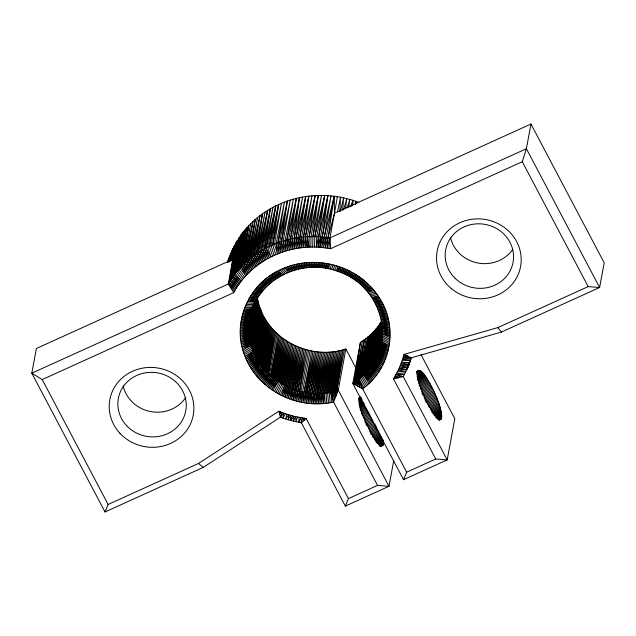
<?xml version="1.0" encoding="UTF-8"?>
<svg xmlns="http://www.w3.org/2000/svg" width="636" height="636" viewBox="0 0 636 636"><rect width="100%" height="100%" fill="white"/><g stroke="black" fill="none" stroke-linecap="round" stroke-linejoin="round"><path stroke-width="0.95" d="M315.138 195.618L305.375 236.918L305.391 247.348L303.499 237.085L308.818 196.174L301.623 237.284L303.595 247.507L303.499 237.085L311.974 195.848L305.375 236.918L307.204 247.221L309.017 247.126L309.152 236.695L315.138 195.618L307.268 236.791L307.204 247.221C277.216 248.811 248 265.904 233.762 292.647L42.222 379.573L31.8 373.197L36.379 348.504L232.84 259.337C234.445 247.666 237.896 236.417 246.537 228.125C250.608 223.546 255.123 219.372 259.997 215.66C269.092 208.759 279.411 203.512 290.302 200.109C312.57 193.145 337.128 194.075 358.887 202.423M257.381 297.561C263.248 337.112 308.929 361.733 345.865 348.965L338.241 390.122C291.01 407.159 235.622 361.28 251.22 311.235M360.27 396.8C356.875 407.692 365.66 420.301 369.667 430.397C371.011 433.203 383.071 454.891 383.468 441.352L378.126 443.777M441.718 416.834C440.883 405.013 435.35 394.066 430.016 383.683C428.259 381.457 419.911 364.221 417.343 373.038C418.178 384.852 423.711 395.807 429.046 406.189C430.803 408.415 439.15 425.643 441.718 416.834L437.266 418.854M310.829 247.062L311.044 236.632L318.318 195.491L312.936 236.608L312.642 247.038L309.017 247.126L307.268 236.791C275.372 238.428 244.232 256.062 228.268 284.03L31.8 373.197L105.027 511.964L203.218 467.404L280.404 417.208L283.767 413.193L293.951 416.31L306.186 418.52L348.449 498.608L345.348 506.105L301.385 422.781L300.908 417.765L298.705 422.32L288.132 419.8L280.404 417.208L278.822 411.222L198.496 463.461L108.128 504.467L105.027 511.964M352.757 205.142L352.877 200.332L350.627 206.811M421.024 354.705L454.804 418.734L447.18 459.884L403.534 479.695L352.781 383.516C361.399 378.285 368.785 370.995 373.976 362.345L381.417 321.49C376.234 330.012 368.92 337.183 360.413 342.359L352.781 383.516L362.631 388.795C391.689 368.427 398.891 324.591 378.03 295.923C357.774 265.355 314.597 253.74 281.517 269.259C248.875 282.774 231.011 323.47 245.003 356.295C258.041 390.623 298.197 410.244 333.534 402L338.241 390.122L388.986 486.294L345.348 506.105M312.642 247.038L314.462 247.038L314.828 236.616L321.498 195.451L312.936 236.608L307.268 236.791M339.847 211.335L340.506 197.247L337.517 211.716M371.519 366.105L377.514 373.634L370.645 367.314L377.546 327.111L369.731 368.514L376.552 374.946L370.645 367.314L378.905 325.282L371.519 366.105L378.452 372.299L372.37 364.873L380.201 323.414L373.189 363.617L380.217 369.572L373.976 362.345C395.282 329.265 374.278 282.273 337.708 271.334C302.498 257.588 256.912 279.029 250.075 317.412L241.346 319.693L249.805 318.867L241.076 321.283L249.566 320.329L251.172 311.64L250.719 314.518L241.998 316.545L250.377 315.957L241.648 318.111L250.075 317.412M355.739 204.204L355.898 201.334L355.293 204.212M327.858 195.665L320.504 236.838L319.908 247.269L330.736 248.636L522.275 161.711L526.393 148.729L530.973 124.036L334.504 213.195L325.346 247.802L326.173 237.371L334.21 196.262L334.504 213.195L329.925 237.896L327.143 248.048L328.049 237.618L334.21 196.262L321.721 247.412L322.396 236.982L327.858 195.665L316.275 247.086L314.462 247.038M342.669 210.047L343.631 197.876L340.403 211.279M299.159 417.447L298.705 422.32L301.385 422.781L306.186 418.52M328.947 248.326L329.925 237.896L526.393 148.729L599.621 287.496L501.43 332.064L411.333 357.79L402.699 359.213L399.106 368.586L393.469 378.905L435.732 458.993L447.18 459.884L403.208 376.568L396.069 374.58L404.464 374.326L408.805 365.032L411.333 357.79L404.051 354.387L402.699 359.213L410.562 360.222L411.095 357.345M345.634 208.465L346.739 198.599L343.599 209.983M310.13 350.659L302.545 391.824L301.305 402.246L304.095 392.134L313.111 351.223L305.654 392.404L302.99 402.564L304.095 392.134L311.616 350.953M299.453 197.716L294.174 238.405L294.651 248.835L292.329 238.77L299.453 197.716L290.493 239.168L291.129 249.598L288.665 239.597L296.376 198.424L290.493 239.168L292.886 249.201L292.329 238.77M308.659 350.333L301.011 391.482L299.628 401.888L302.545 391.824M275.825 254.654L272.741 244.947L278.6 204.569L269.362 246.482L272.582 256.133M287.321 201.087L281.462 241.656L282.503 252.087L279.689 242.252L287.321 201.087L277.932 242.873L279.132 253.311L276.183 243.532L284.372 202.161L277.932 242.873L280.81 252.683L279.689 242.252M305.678 196.596L299.747 237.514L299.993 247.937L297.887 237.777L305.678 196.596L296.026 238.071L296.424 248.501L294.174 238.405L302.553 197.112L296.026 238.071L298.205 248.207L297.887 237.777M348.687 207.256L349.824 199.418L347.2 207.861M270.292 208.831L264.417 249.01L267.843 258.566L262.803 249.916L270.292 208.831L261.205 250.846L264.775 260.347L259.631 251.808L267.629 210.421L261.205 250.846L266.301 259.44L262.803 249.916M312.936 236.608L314.828 236.616L324.678 195.506L318.612 236.727L318.095 247.158L319.908 247.269L331.038 195.92L324.288 237.156L323.533 247.587L326.173 237.371L328.049 237.618L329.925 237.896L330.736 248.636M262.477 213.839L256.546 253.812L260.323 263.217L255.036 254.861L262.477 213.839L253.549 255.934L257.469 265.276L252.087 257.031L259.997 215.66L253.549 255.934L258.884 264.234L255.036 254.861M255.227 219.539L249.225 259.313L253.351 268.559L247.825 260.49L255.227 219.539L246.458 261.698L250.735 270.88L245.114 262.922L252.945 221.582L246.458 261.698L252.031 269.712L247.825 260.49M248.596 225.883L242.499 265.458L246.991 274.545L241.235 266.754L248.596 225.883L239.995 268.082L245.798 275.809L241.235 266.754M331.873 402.342L330.688 392.046L338.622 350.834L332.215 391.728L334.751 399.058L333.733 391.379L341.548 350.174L335.252 390.989L337.104 393.112L336.746 390.576L342.995 349.8L335.252 390.989L335.943 396.093L333.733 391.379L340.093 350.515L332.215 391.728L333.534 402L377.546 485.403L388.986 486.294L393.779 460.456M354.085 382.705L362.377 341.111L355.246 384.875L354.085 382.705L360.413 342.359M232.84 259.337L229.183 282.487L235.463 289.658L228.268 284.03L235.916 242.841L237.466 240.257L230.129 280.961L236.361 288.188L229.183 282.487L237.466 240.257M242.388 279.753L236.441 272.192L242.658 232.808L234.215 275.03L240.257 282.479L233.15 276.485L240.845 235.233L234.215 275.03L241.314 281.104L235.312 273.599L242.658 232.808M269.362 246.482L275.786 205.905L266.047 248.135L269.402 257.723L264.417 249.01L273.011 207.328L266.047 248.135L270.984 256.912L267.692 247.293L275.786 205.905M330.203 402.652L329.146 392.333L335.665 351.358L327.596 392.579L328.518 402.914M327.596 392.579L334.178 351.573L326.045 392.794L326.832 403.152M364.293 339.799L357.853 380.097L360.175 387.515L356.621 380.996L364.293 339.799L355.365 381.862L357.71 386.211L356.621 380.996M326.045 392.794L332.684 351.756L324.487 392.976L323.446 403.51L322.921 393.12L329.679 352.026L321.355 393.231L320.035 403.717L319.789 393.302L326.666 352.169L318.215 393.35L316.617 403.781L316.641 393.35L323.645 352.185L313.198 403.693L313.484 393.255L320.624 352.074L309.78 403.463L310.344 393.024L317.61 351.827L306.377 403.089L307.212 392.643L314.605 351.454L305.654 392.404L304.684 402.842L316.108 351.66L308.778 392.849L308.078 403.296L319.113 351.962L311.91 393.159L311.489 403.598L322.134 352.145L315.059 393.318L314.907 403.757L325.155 352.193L318.215 393.35L318.326 403.765L319.789 393.302L328.176 352.113L321.355 393.231L321.744 403.629L322.921 393.12L331.189 351.907L324.487 392.976L325.139 403.351M239.995 268.082L246.537 228.125L237.602 270.801L243.501 278.417M366.487 385.686L361.407 377.235L367.974 336.985L359.062 379.167L362.631 388.795L406.643 472.198L403.534 479.695M262.66 314.2L254.988 355.262L246.959 360.811L254.344 353.886L262.66 314.2L255.656 356.621L248.445 363.752L256.364 357.965L264.393 317.539L257.103 359.292L250.067 366.63L257.874 360.604L265.872 320.059L258.677 361.9L251.824 369.437L259.512 363.172L267.47 322.508L260.37 364.436L253.708 372.163L261.269 365.676L269.179 324.893L262.199 366.893L255.728 374.811L263.153 368.093L271.008 327.206L264.139 369.278L257.866 377.371L265.156 370.43L272.931 329.44L266.198 371.567L260.132 379.843L267.271 372.68L274.967 331.595L268.368 373.769L262.509 382.212L269.489 374.835L277.097 333.661M371.416 333.916L364.738 374.143L370.104 382.331L363.657 375.2L371.416 333.916L362.544 376.234L367.719 384.597M260.816 309.994L253.74 352.503L246.275 359.324L254.344 353.886L261.698 312.109L253.74 352.503L245.623 357.814L253.176 351.104L260.816 309.994L252.635 349.697L244.423 354.769M243.882 353.226L252.142 348.282L259.297 305.678L251.244 345.412L242.912 350.11M278.878 394.137L283.402 384.796L290.398 343.289L282.034 384.033L277.391 393.302M374.612 330.625L367.823 370.836L373.467 378.746L366.821 371.957L374.612 330.625L365.795 373.062L371.257 381.163L364.738 374.143L373.046 332.294L365.795 373.062L372.378 379.962L366.821 371.957M258.113 301.281L250.854 343.965L242.483 348.544L251.244 345.412L258.661 303.483L250.854 343.965L242.093 346.962L250.497 342.51L258.113 301.281L250.179 341.047L241.736 345.372L250.497 342.51M282.034 384.033L289.086 342.542L280.683 383.238L275.929 392.444M237.602 270.801L244.558 230.439L236.441 272.192M256.92 298.761L249.892 339.576L241.418 343.782L250.179 341.047L257.636 299.055L249.892 339.576L241.139 342.184L249.646 338.106L256.896 298.737L249.439 336.627L240.901 340.578L249.646 338.106M283.243 241.092L290.302 200.109L281.462 241.656L284.205 251.522L283.243 241.092L285.914 250.997L285.039 240.559L293.323 199.219L286.844 240.066L287.647 250.497L285.039 240.559M280.683 383.238L287.798 341.771L279.347 382.411L274.482 391.553M255.044 302.052L249.264 335.148L240.702 338.972L249.439 336.627L256.077 299.461M279.347 382.411L286.534 340.968L278.043 381.56L273.051 390.631M334.504 213.195L337.366 196.707M228.65 261.317L230.598 253.637L235.916 242.841M229.127 262L230.598 253.637L228.992 261.388M254.75 303.356L255.092 301.424L254.75 303.356L246.784 302.863M252.635 349.697L260.021 307.848L252.142 348.282M362.544 376.234L369.723 335.482L361.407 377.235M229.954 261.213L231.79 250.878L229.612 261.086M253.629 304.374L248.962 330.696L240.336 334.139L249.026 332.183L254.861 302.036M351.843 206.151L352.877 200.332M381.886 323.366L375.447 359.753L381.846 366.773L374.723 361.057L381.831 323.398M382.634 329.83L378.547 352.988L385.313 359.475L377.991 354.371L382.482 329.997M397.651 371.615L405.649 372.044L398.39 370.104L406.77 369.739L407.104 367.807L406.77 369.739L399.106 368.586L407.819 367.401L408.169 365.446M230.852 260.514L233.07 248.151L230.192 261.245M390.059 337.533L382.435 334.186L390.106 335.919L382.475 332.7L390.114 334.305L382.482 331.213L390.091 332.692L382.451 329.726L390.019 331.078L382.379 328.24L389.916 329.464L382.276 326.761L382.626 324.805M382.562 326.991L377.41 355.739L384.033 362.44L376.79 357.09L382.626 323.319L376.138 358.426L382.61 365.342L375.447 359.753L382.514 323.287M252.603 307.586L248.954 327.723L240.289 330.911L248.938 329.21L253.549 304.167M253.533 306.075L253.883 304.151L253.533 306.075L245.464 305.813M254.193 303.459L249.026 332.183L240.424 335.752L249.129 333.661L254.972 301.933M382.538 332.421L379.056 351.597L385.893 357.973L378.547 352.988L382.546 331.674M382.594 334.298L379.986 348.774L386.958 354.92L379.541 350.19L382.602 333.598M231.639 260.847L234.445 245.472L231.027 260.545M251.673 309.835L249.209 323.279L240.511 326.085L249.089 324.757L252.285 307.395M382.506 335.832L380.392 347.351L387.427 353.385L379.986 348.774L382.522 335.188M251.26 311.632L250.719 314.518L242.38 314.979L251.101 313.087L251.824 309.191M251.101 313.087L242.801 313.421L251.514 311.656L251.864 309.732L251.514 311.656L243.254 311.879L251.967 310.241L252.492 307.371L251.967 310.241L243.755 310.344L252.452 308.842L252.993 305.916M254.487 302.752L254.13 304.708L246.1 304.334M247.499 301.416L255.41 302.02L255.759 300.097L255.41 302.02L248.247 299.977L256.101 300.701L256.459 298.793M278.6 204.569L271.039 245.695L274.195 255.378M278.202 334.663L270.642 375.876L264.989 384.486L271.81 376.886L280.476 336.587L273.011 377.879L267.581 386.648L274.235 378.841L282.837 338.416L275.483 379.772L270.268 388.691L276.747 380.686L285.278 340.149L278.043 381.56L271.651 389.677L276.747 380.686L284.046 339.29L275.483 379.772L268.917 387.682L274.235 378.841L281.645 337.517L273.011 377.879L266.269 385.575L271.81 376.886L279.323 335.633L270.642 375.876L263.733 383.365L269.489 374.835M408.201 365.454L407.819 367.401L400.434 365.509L408.805 365.032L409.497 361.184L408.805 365.032L401.046 363.951L409.711 362.639L410.252 359.722M251.776 309.621L249.209 323.279L240.662 324.479L249.368 321.8L251.713 309.183M259.297 305.678L251.673 346.851L243.381 351.676M276.024 332.636L268.368 373.769L261.301 381.044L267.271 372.68L273.941 330.529L266.198 371.567L258.987 378.619L265.156 370.43L271.954 328.335L264.139 369.278L256.785 376.107L263.153 368.093L270.077 326.061L262.199 366.893L254.702 373.499L261.269 365.676L268.312 323.708L260.37 364.436L252.746 370.812L259.512 363.172L266.659 321.291L258.677 361.9L250.926 368.037L257.874 360.604L265.117 318.803L257.103 359.292L249.233 365.199L256.364 357.965L263.694 316.259L255.656 356.621L247.682 362.289L254.988 355.262M336.746 390.576L344.434 349.395M382.57 335.76L380.392 347.351L387.865 351.827L380.765 345.912L382.626 335.736L382.085 338.622L389.677 342.351M246.537 228.125L238.786 269.425L244.637 277.105M253.041 306.298L248.954 327.723L240.321 329.297L249.002 326.236L252.444 307.824M254.241 302.633L248.962 330.696L240.297 332.525L248.938 329.21M307.188 349.967L297.958 401.507L301.011 391.482M367.974 336.985L360.246 378.213L365.231 386.752M382.618 326.141L376.79 357.09L383.341 363.903L376.138 358.426M255.855 300.367L249.264 335.148L240.543 337.366L249.129 333.661M382.538 333.288L379.056 351.597L386.442 356.454L379.541 350.19M231.107 279.45L239.112 237.721L232.108 277.956L238.246 285.294L231.107 279.45L237.292 286.733L230.129 280.961M382.578 328.812L377.41 355.739L384.693 360.962L377.991 354.371M324.678 195.506L316.72 236.656L316.275 247.086L318.095 247.158L320.504 236.838L326.173 237.371M329.146 392.333L337.152 351.112L330.688 392.046L333.534 402M381.417 321.49L373.189 363.617L379.35 370.947L372.37 364.873M228.531 261.237L229.509 256.435L227.609 262.127M283.402 384.796L291.717 344.004L284.785 385.527L281.907 395.695L286.192 386.227L294.412 345.356L287.615 386.895L285.007 397.134L289.054 387.539L297.163 346.588L290.501 388.143L288.164 398.43L291.964 388.723L299.969 347.709L291.383 399.591L294.937 389.773L302.823 348.703L294.651 400.616L297.95 390.695L305.725 349.577L299.476 391.108L296.296 401.078L304.27 349.156L296.44 390.25L293.013 400.124L301.392 348.218L293.442 389.264L289.77 399.026L291.964 388.723L298.562 347.161L290.501 388.143L286.574 397.802L289.054 387.539L295.78 345.984L287.615 386.895L283.449 396.435L286.192 386.227L293.061 344.696L284.785 385.527L280.381 394.932M240.845 235.233L232.108 277.956L239.239 283.879L233.15 276.485M377.546 327.111L368.793 369.683L374.525 377.498L367.823 370.836L376.115 328.892L368.793 369.683L375.55 376.234L369.731 368.514M272.741 244.947L281.47 203.321L274.458 244.224L277.471 253.971L276.183 243.532M252.945 221.582L243.795 264.179L248.215 273.297L242.499 265.458L250.735 223.697L243.795 264.179L249.463 272.081L245.114 262.922M308.818 196.174L299.747 237.514L301.79 247.706L301.623 237.284M259.997 215.66L250.64 258.16L254.702 267.438L249.225 259.313L257.572 217.56L250.64 258.16L256.07 266.341L252.087 257.031M309.152 236.695L318.318 195.491M267.629 210.421L258.081 252.794L261.786 262.231L256.546 253.812L265.021 212.09L258.081 252.794L263.272 261.277L259.631 251.808M296.376 198.424L286.844 240.066L289.38 250.035L288.665 239.597M329.774 264.075L328.589 268.813L328.096 263.741L327.047 268.511L326.403 263.447L325.489 268.241L324.71 263.193L323.931 268.01L323.016 262.97L322.365 267.812L321.307 262.779L320.79 267.645L319.606 262.636L319.224 267.518L317.897 262.517L317.65 267.422L316.187 262.445L316.076 267.366L314.478 262.406L314.502 267.343L312.761 262.406L312.92 267.351L311.06 262.437L311.354 267.398L309.35 262.509L309.78 267.478L307.649 262.62L308.214 267.597L305.948 262.763L306.647 267.748L304.254 262.946L305.089 267.931L302.561 263.169L303.539 268.154L300.876 263.423L301.997 268.408L299.206 263.709L300.454 268.702L297.537 264.043L298.928 269.028L295.883 264.401L297.41 269.386L294.23 264.799L295.899 269.775L292.6 265.236L294.404 270.205L290.97 265.705L292.918 270.658L289.356 266.214L291.439 271.151L287.758 266.754L289.984 271.683L286.176 267.327L288.537 272.24L284.61 267.939M304.421 418.297L303.801 420.674L302.664 418.043L301.385 422.781M330.132 269.147L331.451 264.441M297.417 417.097L296.034 421.795L295.676 416.723L293.379 421.199L293.951 416.31L290.747 420.531L290.517 415.395L288.132 419.8L288.816 414.895L285.532 418.997L287.122 414.354M331.666 269.521L333.113 264.846M290.747 420.531L292.226 415.872M333.192 269.918L334.767 265.284M280.404 417.208L282.106 412.565L278.822 411.222M334.711 270.356L336.42 265.761M280.46 411.905L279.586 414.227L282.106 412.565L283.767 413.193L282.956 418.138L285.437 413.79M338.05 266.269L336.213 270.833L339.672 266.81L337.708 271.334L341.286 267.39L339.187 271.874L342.884 268.002L340.658 272.439L344.466 268.646L342.112 273.043L346.032 269.33L343.551 273.679L347.582 270.038L344.974 274.339L349.116 270.785L346.382 275.038L350.627 271.564L347.773 275.762L352.129 272.375L349.14 276.525L353.608 273.218L350.5 277.312L355.063 274.092L351.827 278.131L356.502 274.998L353.147 278.973L357.917 275.929L354.443 279.848L359.316 276.899L355.715 280.754L360.684 277.892L356.963 281.684L362.027 278.91L358.187 282.638L363.355 279.959L359.396 283.624L364.651 281.04L360.572 284.634L365.923 282.145L361.725 285.667L367.171 283.274L362.854 286.725L368.387 284.435L363.959 287.814L369.58 285.62L365.032 288.919L370.74 286.828L366.082 290.056L371.877 288.06L367.099 291.209L372.974 289.316L368.093 292.385L374.048 290.596M393.469 378.905L403.208 376.568L404.464 374.326L396.872 373.101M245.003 356.295L253.176 351.104M404.051 354.387L497.813 327.62L588.181 286.605L599.621 287.496L604.2 262.803L530.973 124.036M417.232 371.122L419.013 370.319M416.652 371.575L419.323 370.367M358.807 398.096L360.588 397.285M416.993 371.686L419.665 370.47M359.173 398.263L360.954 397.452M416.469 372.259L420.03 370.637M358.664 398.891L361.335 397.675M416.858 372.481L420.42 370.868M359.078 399.177L360.858 398.367M417.264 372.768L420.825 371.146M358.617 399.917L361.288 398.708M416.803 373.515L421.255 371.488M359.062 400.314L361.733 399.106M417.256 373.912L421.708 371.885M358.64 401.173L362.202 399.559M416.826 374.763L422.177 372.338M359.125 401.682L361.797 400.465M417.319 375.272L422.662 372.847M358.744 402.644L362.305 401.03M416.93 376.242L423.163 373.411M359.26 403.256L362.822 401.642M417.447 376.854L423.679 374.024M358.903 404.329L363.355 402.302M417.979 377.514L424.212 374.684M359.443 405.037L363.895 403.017M417.637 378.627L424.761 375.399M360 405.8L364.452 403.773M417.296 379.795L425.317 376.154M359.682 407.008L364.134 404.981M417.868 380.598L425.882 376.957M360.254 407.851L364.706 405.832M418.44 381.441L426.454 377.808M359.944 409.147L365.287 406.722M419.029 382.331L427.042 378.698M360.533 410.069L365.883 407.644M418.727 383.667L427.63 379.62M361.129 411.039L366.471 408.614M419.315 384.629L428.227 380.59M361.725 412.033L367.067 409.608M419.021 386.036L428.823 381.584M361.431 413.472L367.672 410.641M420.515 386.656L429.419 382.618M362.035 414.537L368.268 411.707M420.221 388.127L430.016 383.683M362.631 415.618L368.864 412.788M420.817 389.216L430.612 384.764M363.228 416.731L369.46 413.901M421.414 390.329L431.208 385.877M363.816 417.868L370.049 415.038M422.002 391.458L431.796 387.014M364.404 419.021L370.637 416.19M421.7 393.016L432.385 388.167M364.977 420.189L371.217 417.359M422.28 394.185L432.965 389.335M364.659 421.779L371.782 418.544M422.845 395.369L433.537 390.52M365.223 422.972L372.346 419.736M424.299 396.164L434.094 391.712M365.772 424.172L372.895 420.945M423.958 397.77L434.642 392.913M366.304 425.381L373.427 422.145M424.49 398.971L435.183 394.121M367.719 426.184L373.952 423.353M425.015 400.179L435.708 395.33M368.228 427.392L375.351 424.156M425.524 401.388L436.217 396.538M368.721 428.6L375.844 425.365M426.017 402.596L436.709 397.746M369.198 429.793L376.321 426.557M427.384 403.383L437.178 398.939M369.651 430.977L376.782 427.75M427.845 404.575L437.64 400.124M370.088 432.154L377.22 428.918M428.282 405.744L438.077 401.3M370.51 433.315L377.633 430.079M428.696 406.905L438.49 402.461M370.907 434.46L378.921 430.818M429.984 407.644L438.888 403.606M372.163 435.175L378.404 432.345M430.357 408.765L439.261 404.719M372.513 436.272L379.644 433.037M430.707 409.862L439.611 405.816M372.839 437.337L379.97 434.11M431.923 410.53L439.937 406.889M374.032 437.973L380.264 435.151M431.327 411.977L440.239 407.93M374.31 438.991L380.543 436.161M432.496 412.581L440.51 408.94M374.556 439.961L381.68 436.733M432.742 413.559L440.756 409.918M375.661 440.502L381.902 437.671M433.855 414.092L440.979 410.856M375.86 441.4L382.093 438.578M434.046 414.998L441.169 411.762M376.027 442.266L382.26 439.436M435.103 415.451L441.336 412.621M377.053 442.68L383.285 439.85M435.239 416.27L441.471 413.44M377.156 443.451L383.389 440.629M435.342 417.049L441.583 414.219M436.312 417.367L441.662 414.942M379.064 444.055L383.524 442.036M436.368 418.051L441.71 415.626M379.088 444.683L383.54 442.664M437.274 418.273L441.726 416.254M379.08 445.264L383.532 443.244M379.93 445.383L383.492 443.769M438.117 418.973L441.678 417.359M379.867 445.86L383.429 444.238M438.053 419.45L441.615 417.828M379.764 446.273L383.325 444.659M438.848 419.458L441.519 418.25M380.535 446.226L383.206 445.017M438.721 419.824L441.392 418.607M381.266 446.13L383.047 445.319M439.452 419.72L441.233 418.909M439.269 419.967L441.05 419.156M439.063 420.158L440.843 419.347M348.449 498.608L377.546 485.403M406.643 472.198L435.732 458.993M249.089 324.757L240.4 327.691L249.002 326.236M249.566 320.329L240.853 322.881L249.368 321.8M369.055 293.578L375.097 291.892M369.985 294.794L376.107 293.22M370.891 296.034L377.084 294.563M378.03 295.923L371.758 297.29L378.953 297.306L372.601 298.562L379.827 298.705L373.411 299.85L380.678 300.128L374.183 301.162L381.497 301.559L374.93 302.49L382.276 303.014L375.638 303.825L383.015 304.485L376.321 305.185L383.723 305.964L376.965 306.552L384.398 307.466L377.569 307.935L385.034 308.977L378.15 309.335L385.639 310.495L378.69 310.742L386.203 312.03L379.199 312.157L386.728 313.58L379.668 313.588L387.221 315.138L380.097 315.019L387.674 316.704L380.503 316.466L388.087 318.278L380.861 317.921L388.461 319.86L381.187 319.383L388.803 321.442L381.481 320.846L389.105 323.04L381.735 322.317L389.367 324.638L381.95 323.796L389.59 326.244L382.133 325.274L382.467 323.327L382.133 325.274L389.773 327.85L382.276 326.761M402.183 360.803L410.562 360.222M244.288 308.818L252.452 308.842M244.852 307.307L252.977 307.45M403.629 356.009L407.716 356.073L403.184 357.615L411.333 357.79M314.828 236.616L320.504 236.838M401.626 362.385L409.711 362.639M399.782 367.059L407.819 367.401M403.208 376.568L395.234 376.035L398.343 377.768L394.368 377.482M256.101 300.701L249.034 298.562L256.833 299.397L249.853 297.163L257.588 298.117L250.703 295.788L258.383 296.845L251.594 294.42L259.202 295.597L252.508 293.085L260.06 294.365L253.462 291.765L260.943 293.156L254.448 290.461L261.865 291.964L255.465 289.189L262.811 290.803L256.515 287.933L263.781 289.65L257.588 286.701L264.791 288.529L258.701 285.5L265.824 287.432L259.838 284.316L266.882 286.351L261.006 283.163L267.971 285.302L262.199 282.034L269.084 284.276L263.423 280.929L270.228 283.274L264.671 279.856L271.389 282.305L265.943 278.807L272.582 281.351L267.247 277.789L273.798 280.428L268.575 276.795L275.03 279.538L269.926 275.833L276.294 278.671L271.302 274.903L277.574 277.837L272.693 274.005L278.878 277.034L274.116 273.13L280.206 276.255L275.555 272.295L281.549 275.507L277.018 271.485L282.909 274.792L278.496 270.705M382.355 335.665L389.971 339.139M382.236 337.144L389.844 340.745M381.894 340.093L389.471 343.949M389.224 345.539L381.672 341.556L388.938 347.121L381.401 343.019L388.62 348.703L381.107 344.466L382.61 336.198L381.107 344.466L388.262 350.269L380.765 345.912M373.976 362.345L381.051 368.18L374.723 361.057M198.496 463.461L203.218 467.404M279.999 269.966L284.292 274.108M281.517 269.259L285.691 273.448M283.052 268.583L287.106 272.828M234.597 291.145L228.268 284.03L233.762 292.647M497.813 327.62L501.43 332.064M363.657 375.2L368.928 383.476M363.943 387.785L359.062 379.167L366.161 338.424L357.853 380.097L362.631 388.795M522.275 161.711L588.181 286.605M345.865 348.965L356.017 368.196M42.222 379.573L108.128 504.467M185.712 397.532A34.265 32.198 10.5 0 1 150.676 411.572A34.265 32.198 10.5 0 1 123.146 385.774M512.656 249.519A34.265 32.198 10.5 0 1 477.763 262.986A34.265 32.198 10.5 0 1 450.503 237.435M228.507 259.265L228.006 262.159L228.507 259.265M119.942 433.283A42.429 39.869 10.5 0 0 191.754 420.738A42.429 39.869 10.5 0 0 142.949 368.069A42.429 39.869 10.5 0 0 119.942 433.283M451.616 288.824A42.429 39.869 10.5 0 0 520.55 266.659A42.429 39.869 10.5 0 0 464.399 220.97A42.429 39.869 10.5 0 0 451.616 288.824M126.532 425.556A34.265 32.198 10.5 0 0 184.535 415.419A34.265 32.198 10.5 0 0 145.111 372.879A34.265 32.198 10.5 0 0 126.532 425.556M455.217 278.417A34.265 32.198 10.5 0 0 512.417 265.069A34.265 32.198 10.5 0 0 470.457 224.739A34.265 32.198 10.5 0 0 455.217 278.417"/></g></svg>
